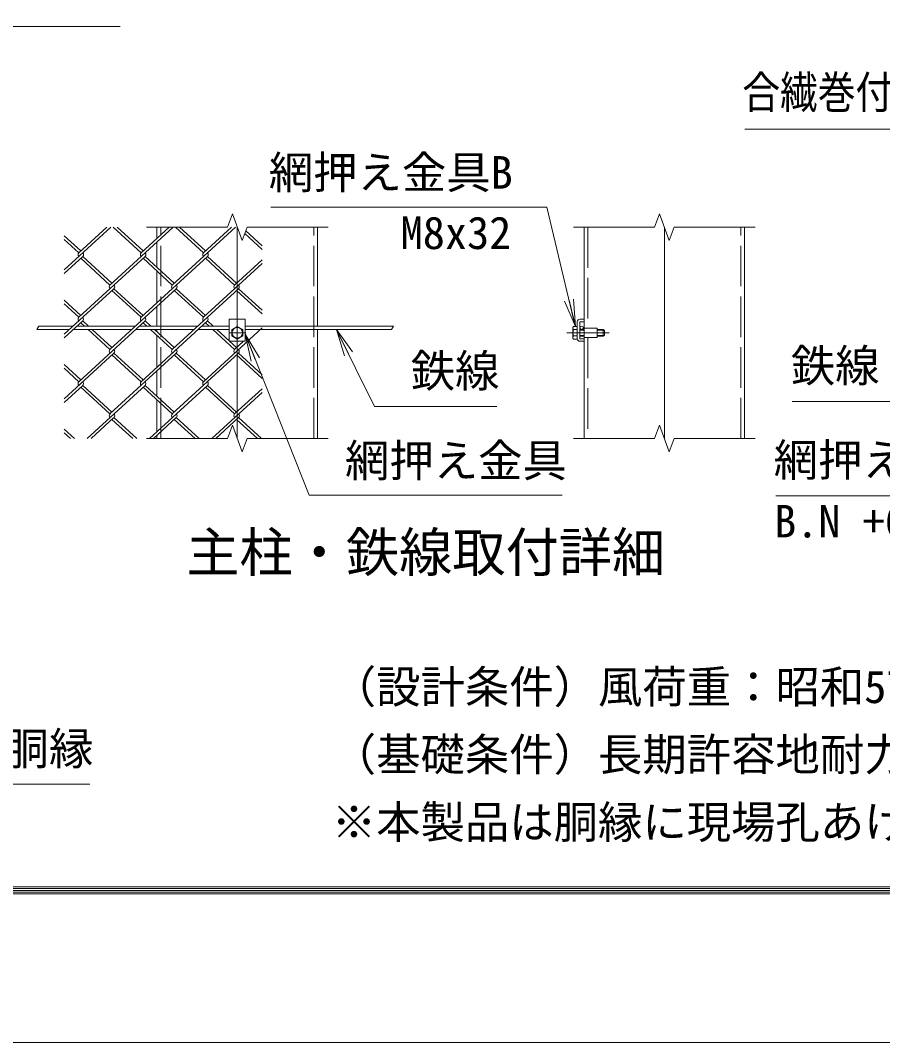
# Model space of a CAD drawing. Units: millimetres at full size; details may follow other scales. Extents: x -16800 to 16800, y -11880 to 11880.
# Drawn here: x -3171 to 1928, y -11880 to -5836 of the extents above; entities that cross this region are included whole.
import ezdxf
from ezdxf.enums import TextEntityAlignment as Align

# ---------------------------------------------------------------- set-up
doc = ezdxf.new("R2010")
doc.units = ezdxf.units.MM
doc.header["$LTSCALE"] = 40
doc.linetypes.add('DASHED', pattern=[7.5, 6, -1.5])
doc.linetypes.add('USER1', pattern=[50.8, 31.75, -6.35, 6.35, -6.35])
for name, color, linetype, lineweight in [('0-0_D-STR1', 1, 'Continuous', 18), ('0-1_D-BMK', 2, 'USER1', 13), ('0-2_D-STR3', 3, 'Continuous', 13), ('0-6_D-STR-DIM', 7, 'Continuous', 13), ('0-7_0', 7, 'Continuous', 18), ('0-9_D-STR-TXT', 7, 'Continuous', 13), ('0-A_D-STR2', 7, 'Continuous', 13), ('0-B_D-TTL-TXT', 7, 'Continuous', 13), ('0-C_D-TTL', 7, 'Continuous', 18)]:
    doc.layers.add(name, color=color, linetype=linetype, lineweight=lineweight)
doc.styles.add('ＭＳ ゴシック', font='')
doc.styles.get('ＭＳ ゴシック').set_extended_font_data('MS Gothic')

# ---------------------------------------------------------------- blocks, each defined once
blk = doc.blocks.new('_Open')
at = {"layer": '0-7_0'}
blk.add_line((-40, 6.67), (0, 0), dxfattribs=at)
blk.add_lwpolyline([(-40, -6.67), (0, 0), (-40, 0)], dxfattribs=at)

msp = doc.modelspace()

# ---------------------------------------------------------------- linework, layer by layer
at = {"layer": '0-0_D-STR1'}
for p, q in [((-2363.89, -7124.58), (-2363.89, -7058.01)), ((-1413.89, -7643.01), (-1413.89, -7058.01)), ((162.25, -7058.01), (162.25, -8308.01)), ((1112.25, -8308.01), (1112.25, -7058.01)), ((-2363.89, -7295.73), (-2363.89, -7145.74)), ((-2363.89, -7505.23), (-2363.89, -7317.43)), ((-2363.89, -7643.01), (-2363.89, -7526.93)), ((-2363.89, -7676.93), (-2363.89, -7663.01)), ((-1413.89, -8308.01), (-1413.89, -7663.01)), ((-2363.89, -7886.43), (-2363.89, -7698.63)), ((-2363.89, -8058.13), (-2363.89, -7908.13)), ((-2363.89, -8267.63), (-2363.89, -8079.83)), ((-2363.89, -8308.01), (-2363.89, -8289.33)), ((-2301.39, -8307.7), (-2301.39, -8308.01))]:
    msp.add_line(p, q, dxfattribs=at)
at = {"layer": '0-0_D-STR1', "linetype": 'DASHED'}
for p, q in [((-2341.39, -8308.01), (-2341.39, -7058.01)), ((-1436.39, -8308.01), (-1436.39, -7058.01)), ((184.75, -7058.01), (184.75, -7655.15)), ((1089.75, -8308.01), (1089.75, -7058.01)), ((184.75, -7710.86), (184.75, -8308.01))]:
    msp.add_line(p, q, dxfattribs=at)
at = {"layer": '0-1_D-BMK'}
for p, q in [((-1888.89, -8308.01), (-1888.89, -7058.01)), ((637.25, -8308.01), (637.25, -7058.01)), ((-1938.89, -7683.01), (-1838.89, -7683.01)), ((60.61, -7683.01), (310.61, -7683.01))]:
    msp.add_line(p, q, dxfattribs=at)
at = {"layer": '0-2_D-STR3'}
for p, q in [((-1841.39, -7603.01), (-1936.39, -7603.01)), ((-1936.39, -7603.01), (-1936.39, -7733.01)), ((-1841.39, -7603.01), (-1841.39, -7733.01)), ((137.25, -7603.01), (162.25, -7603.01)), ((162.25, -7603.01), (162.25, -7618.01)), ((-3074.34, -7663.01), (-2881.03, -7663.01)), ((-3062.8, -7643.01), (-2859.2, -7643.01)), ((-2857.34, -7663.01), (-2512.39, -7663.01)), ((-2835.52, -7643.01), (-2490.56, -7643.01)), ((-2488.7, -7663.01), (-2143.75, -7663.01)), ((-2466.88, -7643.01), (-2121.92, -7643.01)), ((-2120.07, -7663.01), (-1936.39, -7663.01)), ((-2098.24, -7643.01), (-1936.39, -7643.01)), ((-1921.39, -7664.24), (-1888.89, -7645.48)), ((-1921.39, -7701.77), (-1921.39, -7664.24)), ((-1888.89, -7645.48), (-1856.39, -7664.24)), ((-1856.39, -7664.24), (-1856.39, -7701.77)), ((-964.98, -7643.01), (-1841.39, -7643.01)), ((-976.53, -7663.01), (-1841.39, -7663.01)), ((95.75, -7651.51), (99.23, -7645.48)), ((95.75, -7651.51), (95.75, -7714.51)), ((122.25, -7645.48), (99.23, -7645.48)), ((122.25, -7664.24), (99.23, -7664.24)), ((122.25, -7618.01), (122.25, -7718.01)), ((122.25, -7645.48), (122.25, -7720.53)), ((137.25, -7620.51), (137.25, -7715.51)), ((137.25, -7663.01), (162.25, -7663.01)), ((137.25, -7666.76), (162.25, -7666.76)), ((139.75, -7618.01), (162.25, -7618.01)), ((162.25, -7655.01), (240.75, -7655.51)), ((240.75, -7710.51), (240.75, -7655.51)), ((240.75, -7663.01), (276.25, -7663.01)), ((240.75, -7666.76), (280, -7666.76)), ((276.25, -7663.01), (282.25, -7669.01)), ((276.25, -7663.01), (276.25, -7703.01)), ((282.25, -7669.01), (282.25, -7697.01)), ((-1841.39, -7733.01), (-1936.39, -7733.01)), ((-1888.89, -7720.53), (-1921.39, -7701.77)), ((-1856.39, -7701.77), (-1888.89, -7720.53)), ((95.75, -7714.51), (99.23, -7720.53)), ((122.25, -7701.77), (99.23, -7701.77)), ((122.25, -7720.53), (99.23, -7720.53)), ((137.25, -7699.26), (162.25, -7699.26)), ((137.25, -7703.01), (162.25, -7703.01)), ((137.25, -7733.01), (162.25, -7733.01)), ((139.75, -7718.01), (162.25, -7718.01)), ((240.75, -7710.51), (162.25, -7711.01)), ((162.25, -7718.01), (162.25, -7733.01)), ((240.75, -7699.26), (280, -7699.26)), ((240.75, -7703.01), (276.25, -7703.01)), ((276.25, -7703.01), (282.25, -7697.01))]:
    msp.add_line(p, q, dxfattribs=at)
for centre, radius in [((-1888.89, -7683.01), 31.25), ((148.25, -7653.01), 10)]:
    msp.add_circle(centre, radius, dxfattribs=at)
for centre, radius, start, end in [((137.25, -7618.01), 15, 90, 180), ((158.42, -7683.01), 62.1, 162.4121, 197.5879), ((112.94, -7654.86), 16.61, 145.61585, 214.38415), ((139.75, -7620.51), 2.5, 90, 180), ((112.94, -7711.15), 16.61, 145.61585, 214.38415), ((137.25, -7718.01), 15, 180, 270), ((139.75, -7715.51), 2.5, 180, 270)]:
    msp.add_arc(centre, radius, start, end, dxfattribs=at)
at = {"layer": '0-6_D-STR-DIM'}
for p, q in [((-1917.75, -6978.72), (-1946.61, -7058.01)), ((-1860.03, -7137.29), (-1917.75, -6978.72)), ((608.39, -6978.72), (579.53, -7058.01)), ((666.1, -7137.29), (608.39, -6978.72)), ((-2426.39, -7058.01), (-1946.61, -7058.01)), ((-1831.17, -7058.01), (-1860.03, -7137.29)), ((-1831.17, -7058.01), (-1351.39, -7058.01)), ((99.75, -7058.01), (579.53, -7058.01)), ((694.96, -7058.01), (666.1, -7137.29)), ((694.96, -7058.01), (1174.75, -7058.01)), ((-3062.8, -7643.01), (-3074.34, -7663.01)), ((-964.98, -7643.01), (-976.53, -7663.01)), ((-1917.75, -8228.72), (-1946.61, -8308.01)), ((-1860.03, -8387.29), (-1917.75, -8228.72)), ((608.39, -8228.72), (579.53, -8308.01)), ((666.1, -8387.29), (608.39, -8228.72)), ((-2426.39, -8308.01), (-1946.61, -8308.01)), ((-1831.17, -8308.01), (-1860.03, -8387.29)), ((-1831.17, -8308.01), (-1351.39, -8308.01)), ((99.75, -8308.01), (579.53, -8308.01)), ((694.96, -8308.01), (666.1, -8387.29)), ((694.96, -8308.01), (1174.75, -8308.01))]:
    msp.add_line(p, q, dxfattribs=at)
at = {"layer": '0-9_D-STR-TXT'}
for points in [[(-2580.96, -5872.09), (-4464.86, -5872.09), (-4105.33, -6192.53)], [(1113.8, -6478.61), (2908.36, -6478.61), (2692.77, -7281.78)], [(-1690.06, -6939.9), (-57.94, -6939.9), (110.27, -7643.53)], [(1394.09, -8088.52), (2117.59, -8088.52), (2284.72, -7601.57)], [(-354.41, -8119.24), (-1077.9, -8119.24), (-1301.13, -7664.8)], [(1296.05, -8646.17), (2792.13, -8646.17), (2672.48, -7666.66)], [(32.76, -8643.75), (-1463.32, -8643.75), (-1840.65, -7693.46)], [(-2761.61, -10351.57), (-3994.75, -10351.57), (-4494.31, -9557.09)]]:
    msp.add_lwpolyline(points, dxfattribs=at)
at = {"layer": '0-A_D-STR2'}
for p, q in [((-2636.79, -7058.01), (-2912.8, -7310.92)), ((-2659.88, -7058.01), (-2825.92, -7210.15)), ((-2268.15, -7058.01), (-2641.89, -7400.48)), ((-2457.58, -7209.88), (-2623.32, -7058.01)), ((-2445.73, -7199.03), (-2599.63, -7058.01)), ((-2291.24, -7058.01), (-2457.28, -7210.15)), ((-1899.51, -7058.01), (-2273.26, -7400.48)), ((-2088.94, -7209.88), (-2254.68, -7058.01)), ((-2077.1, -7199.03), (-2231, -7058.01)), ((-1923.19, -7058.01), (-2088.94, -7209.88)), ((-2814.37, -7199.03), (-2912.8, -7108.84)), ((-2826.21, -7209.88), (-2912.8, -7130.54)), ((-1741.74, -7190.23), (-1844.9, -7095.71)), ((-1741.74, -7168.53), (-1838.97, -7079.44)), ((-2802.53, -7231.58), (-2912.8, -7332.62)), ((-2433.89, -7231.58), (-2826.21, -7591.08)), ((-2641.89, -7400.48), (-2814.37, -7242.43)), ((-2630.05, -7389.63), (-2802.53, -7231.58)), ((-2065.25, -7231.58), (-2457.58, -7591.08)), ((-2273.26, -7400.48), (-2445.73, -7242.43)), ((-2261.41, -7389.63), (-2433.89, -7231.58)), ((-1904.62, -7400.48), (-2077.1, -7242.43)), ((-1892.78, -7389.63), (-2065.25, -7231.58)), ((-1741.74, -7251.23), (-1904.62, -7400.48)), ((-1741.74, -7272.94), (-2088.94, -7591.08)), ((-2618.21, -7422.18), (-2912.8, -7692.12)), ((-2249.57, -7422.18), (-2641.89, -7781.68)), ((-2457.58, -7591.08), (-2630.05, -7433.03)), ((-2445.73, -7580.23), (-2618.21, -7422.18)), ((-1880.93, -7422.18), (-2273.26, -7781.68)), ((-2088.94, -7591.08), (-2261.41, -7433.03)), ((-2077.1, -7580.23), (-2249.57, -7422.18)), ((-1741.74, -7571.43), (-1891.74, -7433.98)), ((-1741.74, -7549.73), (-1880.93, -7422.18)), ((-2814.37, -7580.23), (-2912.8, -7490.04)), ((-2826.21, -7591.08), (-2912.8, -7511.74)), ((-2802.53, -7612.78), (-2912.8, -7713.82)), ((-2433.89, -7612.78), (-2826.21, -7972.28)), ((-2769.55, -7643.01), (-2802.53, -7612.78)), ((-2065.25, -7612.78), (-2457.58, -7972.28)), ((-2400.91, -7643.01), (-2433.89, -7612.78)), ((-2032.27, -7643.01), (-2065.26, -7612.78)), ((-2793.23, -7643.01), (-2814.37, -7623.63)), ((-2641.89, -7781.68), (-2771.4, -7663.01)), ((-2630.05, -7770.83), (-2747.72, -7663.01)), ((-2424.59, -7643.01), (-2445.73, -7623.63)), ((-2273.26, -7781.68), (-2402.76, -7663.01)), ((-2261.41, -7770.83), (-2379.08, -7663.01)), ((-1741.74, -7654.13), (-2088.94, -7972.28)), ((-2055.95, -7643.01), (-2077.1, -7623.63)), ((-1904.62, -7781.68), (-2034.12, -7663.01)), ((-1936.39, -7730.86), (-2010.44, -7663.01)), ((-1892.78, -7770.83), (-1934.05, -7733.01)), ((-1851.5, -7733.01), (-1904.62, -7781.68)), ((-2618.21, -7803.38), (-2912.8, -8073.32)), ((-2249.57, -7803.38), (-2641.89, -8162.88)), ((-2457.58, -7972.28), (-2630.05, -7814.23)), ((-2445.73, -7961.43), (-2618.21, -7803.38)), ((-1880.93, -7803.38), (-2273.26, -8162.88)), ((-2088.94, -7972.28), (-2261.41, -7814.23)), ((-2077.1, -7961.43), (-2249.57, -7803.38)), ((-1741.74, -7952.63), (-1892.78, -7814.23)), ((-1741.74, -7930.92), (-1880.93, -7803.38)), ((-2814.37, -7961.43), (-2912.8, -7871.24)), ((-2826.21, -7972.28), (-2912.8, -7892.94)), ((-2802.53, -7993.98), (-2912.8, -8095.02)), ((-2641.89, -8162.88), (-2814.37, -8004.83)), ((-2630.05, -8152.03), (-2802.53, -7993.98)), ((-2433.89, -7993.98), (-2776.59, -8308.01)), ((-2273.26, -8162.88), (-2445.73, -8004.83)), ((-2261.41, -8152.03), (-2433.89, -7993.98)), ((-2065.25, -7993.98), (-2407.95, -8308.01)), ((-1904.62, -8162.88), (-2077.1, -8004.83)), ((-1892.78, -8152.03), (-2065.25, -7993.98)), ((-1741.74, -8035.33), (-2039.32, -8308.01)), ((-1741.74, -8013.63), (-1904.62, -8162.88)), ((-2618.21, -8184.58), (-2752.91, -8308.01)), ((-2507.2, -8308.01), (-2630.05, -8195.43)), ((-2483.51, -8308.01), (-2618.21, -8184.58)), ((-2249.57, -8184.58), (-2384.27, -8308.01)), ((-2138.56, -8308.01), (-2261.41, -8195.43)), ((-2114.87, -8308.01), (-2249.57, -8184.58)), ((-1880.93, -8184.58), (-2015.63, -8308.01)), ((-1769.92, -8308.01), (-1892.78, -8195.43)), ((-1746.24, -8308.01), (-1880.93, -8184.58)), ((-2852.15, -8308.01), (-2912.8, -8252.44)), ((-2875.83, -8308.01), (-2912.8, -8274.14))]:
    msp.add_line(p, q, dxfattribs=at)
for centre, start, end in [((-2814.11, -7221.03), 137.5, 222.5), ((-2814.11, -7221.03), 317.5, 42.5), ((-2445.47, -7221.03), 137.5, 222.5), ((-2445.47, -7221.03), 317.5, 42.5), ((-2076.83, -7221.03), 137.5, 222.5), ((-2076.83, -7221.03), 317.5, 42.5), ((-2630.05, -7411.33), 137.5, 222.5), ((-2630.05, -7411.33), 317.5, 42.5), ((-2261.41, -7411.33), 137.5, 222.5), ((-2261.41, -7411.33), 317.5, 42.5), ((-1892.78, -7411.33), 137.5, 222.5), ((-1892.78, -7411.33), 317.5, 42.5), ((-2814.4, -7601.96), 137.5, 222.5), ((-2814.4, -7601.96), 317.5, 42.5), ((-2445.76, -7601.96), 137.5, 222.5), ((-2445.76, -7601.96), 317.5, 42.5), ((-2077.12, -7601.96), 137.5, 222.5), ((-2077.12, -7601.96), 317.5, 42.5), ((-2630.05, -7792.53), 137.5, 222.5), ((-2630.05, -7792.53), 317.5, 42.5), ((-2261.41, -7792.53), 137.5, 222.5), ((-2261.41, -7792.53), 317.5, 42.5), ((-1892.78, -7792.53), 137.5, 222.5), ((-1892.78, -7792.53), 317.5, 42.5), ((-2814.4, -7983.16), 137.5, 222.5), ((-2814.4, -7983.16), 317.5, 42.5), ((-2445.76, -7983.16), 137.5, 222.5), ((-2445.76, -7983.16), 317.5, 42.5), ((-2076.8, -7983.4), 137.5, 222.5), ((-2076.8, -7983.4), 317.5, 42.5), ((-2629.76, -8174), 137.5, 222.5), ((-2629.76, -8174), 317.5, 42.5), ((-2261.12, -8174), 137.5, 222.5), ((-2261.12, -8174), 317.5, 42.5), ((-1892.48, -8174), 137.5, 222.5), ((-1892.48, -8174), 317.5, 42.5)]:
    msp.add_arc(centre, 16.06, start, end, dxfattribs=at)
at = {"layer": '0-C_D-TTL', "color": 2}
msp.add_lwpolyline([(-16800, 11880), (16800, 11880), (16800, -11880), (-16800, -11880)], close=True, dxfattribs=at)
at = {"layer": '0-C_D-TTL'}
for points in [[(-15720, 11000), (15720, 11000), (15720, -11000), (-15720, -11000)], [(-15710, 10990), (15710, 10990), (15710, -10990), (-15710, -10990)], [(-15700, 10980), (15700, 10980), (15700, -10980), (-15700, -10980)], [(-15690, 10970), (15690, 10970), (15690, -10970), (-15690, -10970)], [(-15680, 10960), (15680, 10960), (15680, -10960), (-15680, -10960)]]:
    msp.add_lwpolyline(points, close=True, dxfattribs=at)

# ---------------------------------------------------------------- block references
at = {"layer": '0-9_D-STR-TXT', "xscale": 4, "yscale": 4}
for p, rotation in [((110.74, -7645.48), 283.44491), ((-1302.01, -7663.01), 116.161), ((-1841.39, -7691.61), 111.65654)]:
    msp.add_blockref('_Open', p, dxfattribs=dict(at, rotation=rotation))

# ---------------------------------------------------------------- texts
at = {"layer": '0-9_D-STR-TXT', "style": 'ＭＳ ゴシック', "width": 0.85}
msp.add_text('合繊巻付ロープ', height=192.4, dxfattribs=at).set_placement((1098.58, -6414.57), align=Align.BOTTOM_LEFT)
at = {"layer": '0-9_D-STR-TXT', "style": 'ＭＳ ゴシック'}
for s, p in [('網押え金具B', (-1702.24, -6888.54)), ('M8x32', (-922.55, -7245.52)), ('鉄線', (-863.04, -8061.79)), ('鉄線', (1384.96, -8031.07)), ('網押え金具', (-1251.5, -8592.39)), ('網押え金具', (1283.87, -8589.23)), ('B.N +6x25', (1286.74, -8950.99)), ('孔付胴縁', (-3790.04, -10295.64))]:
    msp.add_text(s, height=192.4, dxfattribs=at).set_placement(p, align=Align.BOTTOM_LEFT)
at = {"layer": '0-B_D-TTL-TXT', "style": 'ＭＳ ゴシック'}
for s, height, p in [('主柱・鉄線取付詳細', 230.8, (-2190.96, -9165.15)), ('（設計条件）風荷重：昭和57年改正 建築基準法・同施行令に基づく風圧力に準拠。', 192.4, (-1329.8, -9930.34)), ('（基礎条件）長期許容地耐力49kN/㎡ の場合。', 192.4, (-1329.8, -10330.34)), ('※本製品は胴縁に現場孔あけが必要な製品になります。(支柱取付部)', 192.4, (-1329.8, -10730.34))]:
    msp.add_text(s, height=height, dxfattribs=at).set_placement(p, align=Align.BOTTOM_LEFT)

doc.saveas('drawing.dxf')
